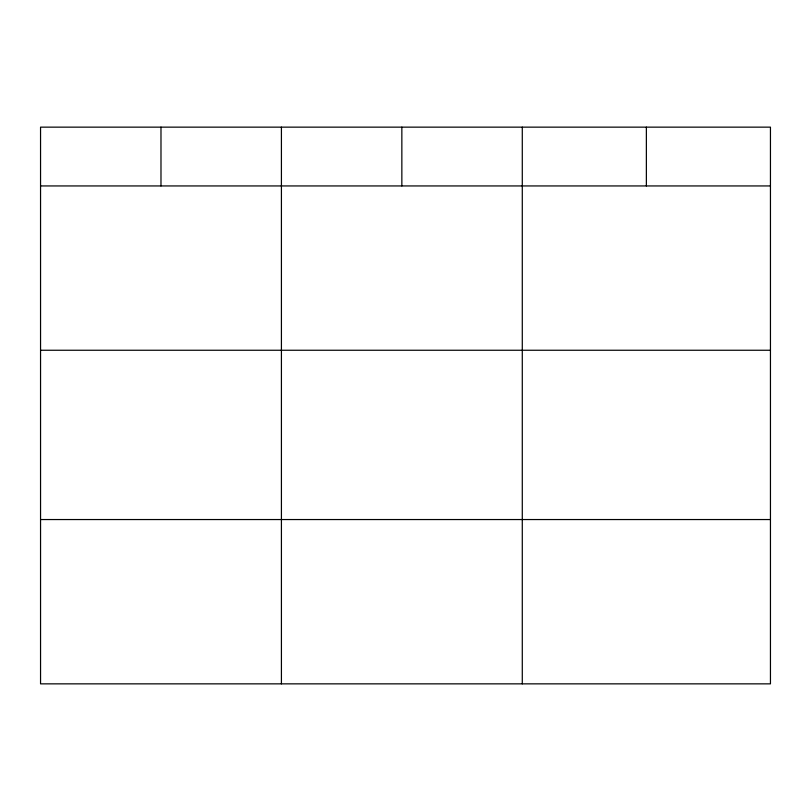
<?xml version="1.0" encoding="UTF-8"?>
<svg xmlns="http://www.w3.org/2000/svg" width="811" height="811" viewBox="0 0 811 811"><rect width="100%" height="100%" fill="white"/><g stroke="black" fill="none" stroke-linecap="round" stroke-linejoin="round"><path stroke-width="1.22" d="M770.45 350.251L770.45 127.145L40.55 127.145L40.55 683.855L770.45 683.855L770.45 350.251L40.55 350.251M40.55 185.942L770.45 185.942M40.55 519.547L770.45 519.547M646.367 127.145L646.367 185.942M522.284 127.145L522.284 683.855M401.85 127.145L401.85 185.942M281.417 127.145L281.417 683.855M160.983 127.145L160.983 185.942"/></g></svg>
